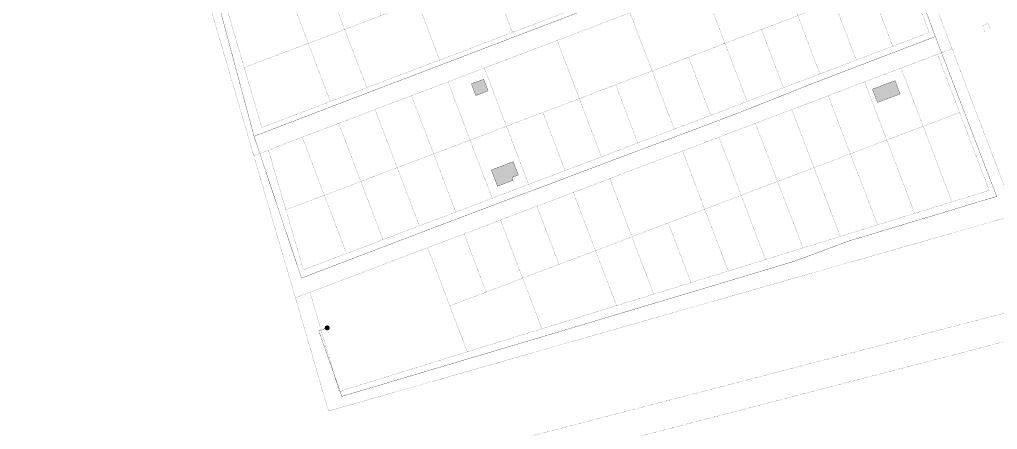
# Model space of a CAD drawing. Header units: millimetres. Extents: x 1265826 to 1360210, y 383897 to 506623.
# Drawn here: x 1350881 to 1351509, y 400500 to 400763 of the extents above; entities that cross this region are included whole.
import ezdxf

# ---------------------------------------------------------------- set-up
doc = ezdxf.new("R2010")
doc.units = ezdxf.units.MM
doc.layers.add('14', color=7, linetype='Continuous')

msp = doc.modelspace()

# ---------------------------------------------------------------- hatches: boundary and pattern name
at = {"layer": '14', "linetype": 'Continuous'}
for points in [[(1351171.45, 400722), (1351174.29, 400714.48), (1351182.23, 400717.47), (1351179.39, 400725.02)], [(1351428.82, 400718.6), (1351432.08, 400710.03), (1351446.63, 400715.55), (1351443.37, 400724.13)], [(1351184.24, 400666.67), (1351188.2, 400656.2), (1351198.32, 400660.03), (1351197.61, 400661.92), (1351201.59, 400663.43), (1351198.34, 400672.01)], [(1351078.91, 400563.68), (1351079.24, 400563.72), (1351079.56, 400563.83), (1351079.85, 400564.01), (1351080.08, 400564.24), (1351080.26, 400564.53), (1351080.37, 400564.85), (1351080.41, 400565.18), (1351080.37, 400565.51), (1351080.26, 400565.83), (1351080.08, 400566.12), (1351079.85, 400566.35), (1351079.56, 400566.53), (1351079.24, 400566.64), (1351078.91, 400566.68), (1351078.58, 400566.64), (1351078.26, 400566.53), (1351077.97, 400566.35), (1351077.74, 400566.12), (1351077.56, 400565.83), (1351077.45, 400565.51), (1351077.41, 400565.18), (1351077.45, 400564.85), (1351077.56, 400564.53), (1351077.74, 400564.24), (1351077.97, 400564.01), (1351078.26, 400563.83), (1351078.58, 400563.72)]]:
    msp.add_hatch(color=12, dxfattribs=at).paths.add_polyline_path(points)

# ---------------------------------------------------------------- linework, layer by layer
at = {"layer": '14', "color": 92, "const_width": 0.17, "flags": 128}
for points in [[(1350928.14, 401053.4), (1350974.27, 401071.31), (1351021.78, 401089.57), (1351096.46, 401118.13), (1351207.02, 401159.8), (1351253.87, 401177.32), (1351300.25, 401195.16), (1351335.58, 401106.68), (1351368.9, 401017.93), (1351402.35, 400929.06), (1351435.51, 400844.15), (1351469.21, 400752.41), (1351508.62, 400649.67), (1351413.7, 400621.01), (1351378.81, 400608.03), (1351227.18, 400562.51), (1351088.35, 400521.16), (1351073.51, 400563.28), (1351078.91, 400565.18)], [(1351062.44, 400597.2), (1351031.95, 400688.31), (1351007.38, 400780.26), (1350981.18, 400870.81), (1350952.82, 400962.03), (1350928.14, 401053.4)], [(1351031.95, 400688.31), (1351078.55, 400706.2), (1351125.19, 400724.02), (1351299.73, 400790.66), (1351346.25, 400808.99), (1351435.51, 400844.15), (1351513.4, 400869)], [(1351469.21, 400752.41), (1351389.45, 400721.87), (1351342.05, 400703), (1351154.98, 400632.54), (1351062.44, 400597.2)], [(1351171.45, 400722), (1351174.29, 400714.48), (1351182.23, 400717.47), (1351179.39, 400725.02), (1351171.45, 400722)], [(1351428.82, 400718.6), (1351432.08, 400710.03), (1351446.63, 400715.55), (1351443.37, 400724.13), (1351428.82, 400718.6)], [(1351184.24, 400666.67), (1351188.2, 400656.2), (1351198.32, 400660.03), (1351197.61, 400661.92), (1351201.59, 400663.43), (1351198.34, 400672.01), (1351184.24, 400666.67)], [(1351078.91, 400563.68), (1351079.24, 400563.72), (1351079.56, 400563.83), (1351079.85, 400564.01), (1351080.08, 400564.24), (1351080.26, 400564.53), (1351080.37, 400564.85), (1351080.41, 400565.18), (1351080.37, 400565.51), (1351080.26, 400565.83), (1351080.08, 400566.12), (1351079.85, 400566.35), (1351079.56, 400566.53), (1351079.24, 400566.64), (1351078.91, 400566.68), (1351078.58, 400566.64), (1351078.26, 400566.53), (1351077.97, 400566.35), (1351077.74, 400566.12), (1351077.56, 400565.83), (1351077.45, 400565.51), (1351077.41, 400565.18), (1351077.45, 400564.85), (1351077.56, 400564.53), (1351077.74, 400564.24), (1351077.97, 400564.01), (1351078.26, 400563.83), (1351078.58, 400563.72), (1351078.91, 400563.68)]]:
    msp.add_lwpolyline(points, dxfattribs=at)
at = {"layer": '14', "color": 7, "const_width": 0.08, "flags": 128}
for points in [[(1351309.52, 401193.17), (1351344.98, 401099.82), (1351378.72, 401011.01), (1351412.46, 400922.2), (1351446.4, 400833.47), (1351479.94, 400744.59), (1351515.16, 400651.88), (1351537.73, 400678.81), (1351542.56, 400699.42), (1351545.4, 400713.32), (1351538.4, 400724.09), (1351530.74, 400739.61), (1351517.86, 400776.71), (1351507.29, 400772.73), (1351495.41, 400768.24), (1351333.84, 401196.45), (1351309.52, 401193.17)], [(1351041.19, 400679.38), (1351031.84, 400675.77), (1351058.53, 400584.49), (1351067.9, 400588.05), (1351096.67, 400598.98), (1351120.04, 400607.85), (1351143.41, 400616.73), (1351166.78, 400625.61), (1351190.15, 400634.49), (1351213.52, 400643.37), (1351236.89, 400652.25), (1351260.26, 400661.13), (1351283.63, 400670.01), (1351307, 400678.89), (1351330.37, 400687.76), (1351353.74, 400696.64), (1351377.11, 400705.52), (1351400.48, 400714.4), (1351423.85, 400723.28), (1351447.22, 400732.16), (1351470.59, 400741.04), (1351479.94, 400744.59), (1351446.4, 400833.47)], [(1351183.61, 400792.47), (1351197.82, 400755.08), (1351221.19, 400763.96), (1351244.56, 400772.84), (1351230.36, 400810.23), (1351206.98, 400801.35), (1351183.61, 400792.47)], [(1351075.93, 400794.35), (1351090.13, 400756.96), (1351113.5, 400765.83), (1351099.3, 400803.23), (1351075.93, 400794.35)], [(1351320, 400785.45), (1351334.21, 400748.06), (1351357.58, 400756.94), (1351380.95, 400765.81), (1351366.74, 400803.21), (1351343.37, 400794.33), (1351320, 400785.45)], [(1351451.06, 400792.45), (1351465.26, 400755.06), (1351441.89, 400746.18), (1351418.52, 400737.3), (1351395.15, 400728.42), (1351371.78, 400719.54), (1351348.41, 400710.66), (1351325.04, 400701.79), (1351301.67, 400692.91), (1351278.3, 400684.03), (1351254.93, 400675.15), (1351231.56, 400666.27), (1351208.19, 400657.39), (1351184.82, 400648.51), (1351161.45, 400639.63), (1351138.08, 400630.76), (1351114.71, 400621.88), (1351091.34, 400613), (1351063.68, 400602.49), (1351052.39, 400641.11), (1351041.19, 400679.38)], [(1351052.56, 400785.47), (1351066.76, 400748.08), (1351090.13, 400756.96), (1351075.93, 400794.35), (1351052.56, 400785.47)], [(1351136.87, 400774.71), (1351151.08, 400737.32), (1351174.45, 400746.2), (1351197.82, 400755.08), (1351183.61, 400792.47), (1351160.24, 400783.59), (1351136.87, 400774.71)], [(1351427.69, 400783.57), (1351441.89, 400746.18), (1351465.26, 400755.06), (1351451.06, 400792.45), (1351427.69, 400783.57)], [(1351014.41, 400770.98), (1351025.67, 400732.46), (1351043.39, 400739.2), (1351066.76, 400748.08), (1351052.56, 400785.47), (1351014.41, 400770.98)], [(1351273.26, 400767.69), (1351287.46, 400730.3), (1351310.83, 400739.18), (1351334.21, 400748.06), (1351320, 400785.45), (1351296.63, 400776.57), (1351273.26, 400767.69)], [(1351404.32, 400774.69), (1351418.52, 400737.3), (1351441.89, 400746.18), (1351427.69, 400783.57), (1351404.32, 400774.69)], [(1351090.13, 400756.96), (1351104.34, 400719.56), (1351127.71, 400728.44), (1351151.08, 400737.32), (1351136.87, 400774.71), (1351113.5, 400765.83), (1351090.13, 400756.96)], [(1351380.95, 400765.81), (1351395.15, 400728.42), (1351418.52, 400737.3), (1351404.32, 400774.69), (1351380.95, 400765.81)], [(1351005.04, 400767.42), (1351031.84, 400675.77), (1351041.19, 400679.38), (1351062.93, 400687.78), (1351086.3, 400696.66), (1351109.67, 400705.54), (1351133.04, 400714.42), (1351156.41, 400723.3), (1351179.78, 400732.18), (1351203.15, 400741.06), (1351226.52, 400749.93), (1351249.89, 400758.81), (1351273.26, 400767.69)], [(1351221.19, 400763.96), (1351197.82, 400755.08), (1351174.45, 400746.2), (1351151.08, 400737.32), (1351127.71, 400728.44), (1351104.34, 400719.56), (1351080.97, 400710.68), (1351057.6, 400701.81), (1351036.93, 400693.95), (1351025.67, 400732.46), (1351014.41, 400770.98)], [(1351226.52, 400749.93), (1351240.72, 400712.54), (1351264.09, 400721.42), (1351287.46, 400730.3), (1351273.26, 400767.69), (1351249.89, 400758.81), (1351226.52, 400749.93)], [(1351357.58, 400756.94), (1351371.78, 400719.54), (1351395.15, 400728.42), (1351380.95, 400765.81), (1351357.58, 400756.94)], [(1351502.99, 400760.93), (1351499.27, 400759.28), (1351501, 400755.69), (1351502.12, 400756.07), (1351504.7, 400757.36), (1351502.99, 400760.93)], [(1351502.99, 400760.93), (1351504.7, 400757.36), (1351502.12, 400756.07), (1351501, 400755.69), (1351499.27, 400759.28), (1351502.99, 400760.93)], [(1351066.76, 400748.08), (1351080.97, 400710.68), (1351104.34, 400719.56), (1351090.13, 400756.96), (1351066.76, 400748.08)], [(1351334.21, 400748.06), (1351348.41, 400710.66), (1351371.78, 400719.54), (1351357.58, 400756.94), (1351334.21, 400748.06)], [(1351025.67, 400732.46), (1351036.93, 400693.95), (1351057.6, 400701.81), (1351080.97, 400710.68), (1351066.76, 400748.08), (1351043.39, 400739.2), (1351025.67, 400732.46)], [(1351179.78, 400732.18), (1351193.98, 400694.78), (1351217.35, 400703.66), (1351240.72, 400712.54), (1351226.52, 400749.93), (1351203.15, 400741.06), (1351179.78, 400732.18)], [(1351310.83, 400739.18), (1351325.04, 400701.79), (1351348.41, 400710.66), (1351334.21, 400748.06), (1351310.83, 400739.18)], [(1351515.16, 400651.88), (1351479.94, 400744.59), (1351470.59, 400741.04), (1351484.8, 400703.64), (1351503.82, 400653.57), (1351479.89, 400646.16), (1351455.96, 400638.75), (1351432.19, 400631.38), (1351408.26, 400623.97), (1351384.36, 400616.56), (1351360.25, 400609.09), (1351336.36, 400601.69), (1351312.4, 400594.27)], [(1351447.22, 400732.16), (1351461.43, 400694.77), (1351484.8, 400703.64), (1351470.59, 400741.04), (1351447.22, 400732.16)], [(1351287.46, 400730.3), (1351301.67, 400692.91), (1351325.04, 400701.79), (1351310.83, 400739.18), (1351287.46, 400730.3)], [(1351156.41, 400723.3), (1351170.61, 400685.91), (1351193.98, 400694.78), (1351179.78, 400732.18), (1351156.41, 400723.3)], [(1351264.09, 400721.42), (1351278.3, 400684.03), (1351301.67, 400692.91), (1351287.46, 400730.3), (1351264.09, 400721.42)], [(1351423.85, 400723.28), (1351438.06, 400685.89), (1351461.43, 400694.77), (1351447.22, 400732.16), (1351423.85, 400723.28)], [(1351133.04, 400714.42), (1351147.24, 400677.03), (1351170.61, 400685.91), (1351156.41, 400723.3), (1351133.04, 400714.42)], [(1351400.48, 400714.4), (1351414.68, 400677.01), (1351438.06, 400685.89), (1351423.85, 400723.28), (1351400.48, 400714.4)], [(1351240.72, 400712.54), (1351254.93, 400675.15), (1351278.3, 400684.03), (1351264.09, 400721.42), (1351240.72, 400712.54)], [(1351109.67, 400705.54), (1351123.87, 400668.15), (1351147.24, 400677.03), (1351133.04, 400714.42), (1351109.67, 400705.54)], [(1351217.35, 400703.66), (1351231.56, 400666.27), (1351254.93, 400675.15), (1351240.72, 400712.54), (1351217.35, 400703.66)], [(1351377.11, 400705.52), (1351391.31, 400668.13), (1351414.68, 400677.01), (1351400.48, 400714.4), (1351377.11, 400705.52)], [(1351086.3, 400696.66), (1351100.5, 400659.27), (1351123.87, 400668.15), (1351109.67, 400705.54), (1351086.3, 400696.66)], [(1351193.98, 400694.78), (1351208.19, 400657.39), (1351231.56, 400666.27), (1351217.35, 400703.66), (1351193.98, 400694.78)], [(1351353.74, 400696.64), (1351367.94, 400659.25), (1351391.31, 400668.13), (1351377.11, 400705.52), (1351353.74, 400696.64)], [(1351461.43, 400694.77), (1351479.89, 400646.16), (1351503.82, 400653.57), (1351484.8, 400703.64), (1351461.43, 400694.77)], [(1351062.93, 400687.78), (1351077.13, 400650.39), (1351100.5, 400659.27), (1351086.3, 400696.66), (1351062.93, 400687.78)], [(1351330.37, 400687.76), (1351344.57, 400650.37), (1351367.94, 400659.25), (1351353.74, 400696.64), (1351330.37, 400687.76)], [(1351170.61, 400685.91), (1351184.82, 400648.51), (1351208.19, 400657.39), (1351193.98, 400694.78), (1351170.61, 400685.91)], [(1351438.06, 400685.89), (1351455.96, 400638.75), (1351479.89, 400646.16), (1351461.43, 400694.77), (1351438.06, 400685.89)], [(1351041.19, 400679.38), (1351052.39, 400641.11), (1351077.13, 400650.39), (1351062.93, 400687.78), (1351041.19, 400679.38)], [(1351147.24, 400677.03), (1351161.45, 400639.63), (1351184.82, 400648.51), (1351170.61, 400685.91), (1351147.24, 400677.03)], [(1351307, 400678.89), (1351321.2, 400641.49), (1351344.57, 400650.37), (1351330.37, 400687.76), (1351307, 400678.89)], [(1351414.68, 400677.01), (1351432.19, 400631.38), (1351455.96, 400638.75), (1351438.06, 400685.89), (1351414.68, 400677.01)], [(1351260.26, 400661.13), (1351274.46, 400623.74), (1351297.83, 400632.61), (1351321.2, 400641.49), (1351307, 400678.89), (1351283.63, 400670.01), (1351260.26, 400661.13)], [(1351123.87, 400668.15), (1351138.08, 400630.76), (1351161.45, 400639.63), (1351147.24, 400677.03), (1351123.87, 400668.15)], [(1351391.31, 400668.13), (1351408.26, 400623.97), (1351432.19, 400631.38), (1351414.68, 400677.01), (1351391.31, 400668.13)], [(1351100.5, 400659.27), (1351114.71, 400621.88), (1351138.08, 400630.76), (1351123.87, 400668.15), (1351100.5, 400659.27)], [(1351367.94, 400659.25), (1351384.36, 400616.56), (1351408.26, 400623.97), (1351391.31, 400668.13), (1351367.94, 400659.25)], [(1351077.13, 400650.39), (1351091.34, 400613), (1351114.71, 400621.88), (1351100.5, 400659.27), (1351077.13, 400650.39)], [(1351236.89, 400652.25), (1351251.09, 400614.86), (1351274.46, 400623.74), (1351260.26, 400661.13), (1351236.89, 400652.25)], [(1351344.57, 400650.37), (1351360.25, 400609.09), (1351384.36, 400616.56), (1351367.94, 400659.25), (1351344.57, 400650.37)], [(1351052.39, 400641.11), (1351063.68, 400602.49), (1351091.34, 400613), (1351077.13, 400650.39), (1351052.39, 400641.11)], [(1351213.52, 400643.37), (1351227.72, 400605.98), (1351251.09, 400614.86), (1351236.89, 400652.25), (1351213.52, 400643.37)], [(1351321.2, 400641.49), (1351336.36, 400601.69), (1351360.25, 400609.09), (1351344.57, 400650.37), (1351321.2, 400641.49)], [(1351190.15, 400634.49), (1351204.35, 400597.1), (1351227.72, 400605.98), (1351213.52, 400643.37), (1351190.15, 400634.49)], [(1351312.4, 400594.27), (1351336.36, 400601.69), (1351321.2, 400641.49), (1351297.83, 400632.61), (1351312.4, 400594.27)], [(1351297.83, 400632.61), (1351312.4, 400594.27), (1351336.36, 400601.69), (1351321.2, 400641.49), (1351297.83, 400632.61)], [(1351312.4, 400594.27), (1351288.48, 400586.85), (1351264.67, 400579.48), (1351240.62, 400572.03), (1351216.69, 400564.61), (1351192.77, 400557.2), (1351168.84, 400549.79), (1351144.91, 400542.37), (1351120.99, 400534.96), (1351086.55, 400524.29), (1351079.16, 400549.54), (1351067.9, 400588.05), (1351058.53, 400584.49), (1351079.8, 400511.73), (1351516.92, 400636.65)], [(1351166.78, 400625.61), (1351180.98, 400588.22), (1351204.35, 400597.1), (1351190.15, 400634.49), (1351166.78, 400625.61)], [(1351274.46, 400623.74), (1351288.48, 400586.85), (1351312.4, 400594.27), (1351297.83, 400632.61), (1351274.46, 400623.74)], [(1352951.45, 397920.47), (1352272.45, 400324.26), (1352094, 400387.25), (1351602.59, 400626.95), (1351617.42, 400601.6), (1351621.87, 400584.47), (1351184.93, 400470.93), (1350691.21, 400342.63)], [(1351143.41, 400616.73), (1351157.61, 400579.34), (1351180.98, 400588.22), (1351166.78, 400625.61), (1351143.41, 400616.73)], [(1351251.09, 400614.86), (1351264.67, 400579.48), (1351288.48, 400586.85), (1351274.46, 400623.74), (1351251.09, 400614.86)], [(1351096.67, 400598.98), (1351067.9, 400588.05), (1351079.16, 400549.54), (1351086.55, 400524.29), (1351120.99, 400534.96), (1351144.91, 400542.37), (1351168.84, 400549.79), (1351157.61, 400579.34), (1351143.41, 400616.73), (1351120.04, 400607.85), (1351096.67, 400598.98)], [(1351067.9, 400588.05), (1351079.16, 400549.54), (1351086.55, 400524.29), (1351120.99, 400534.96), (1351144.91, 400542.37), (1351168.84, 400549.79), (1351157.61, 400579.34), (1351143.41, 400616.73), (1351120.04, 400607.85), (1351096.67, 400598.98), (1351067.9, 400588.05)], [(1351216.69, 400564.61), (1351240.62, 400572.03), (1351264.67, 400579.48), (1351251.09, 400614.86), (1351227.72, 400605.98), (1351204.35, 400597.1), (1351216.69, 400564.61)], [(1351204.35, 400597.1), (1351216.69, 400564.61), (1351240.62, 400572.03), (1351264.67, 400579.48), (1351251.09, 400614.86), (1351227.72, 400605.98), (1351204.35, 400597.1)], [(1351157.61, 400579.34), (1351168.84, 400549.79), (1351192.77, 400557.2), (1351216.69, 400564.61), (1351204.35, 400597.1), (1351180.98, 400588.22), (1351157.61, 400579.34)], [(1351184.93, 400470.93), (1351621.87, 400584.47), (1351617.42, 400601.6), (1351180.45, 400488.05), (1351184.93, 400470.93)]]:
    msp.add_lwpolyline(points, dxfattribs=at)

doc.saveas('drawing.dxf')
